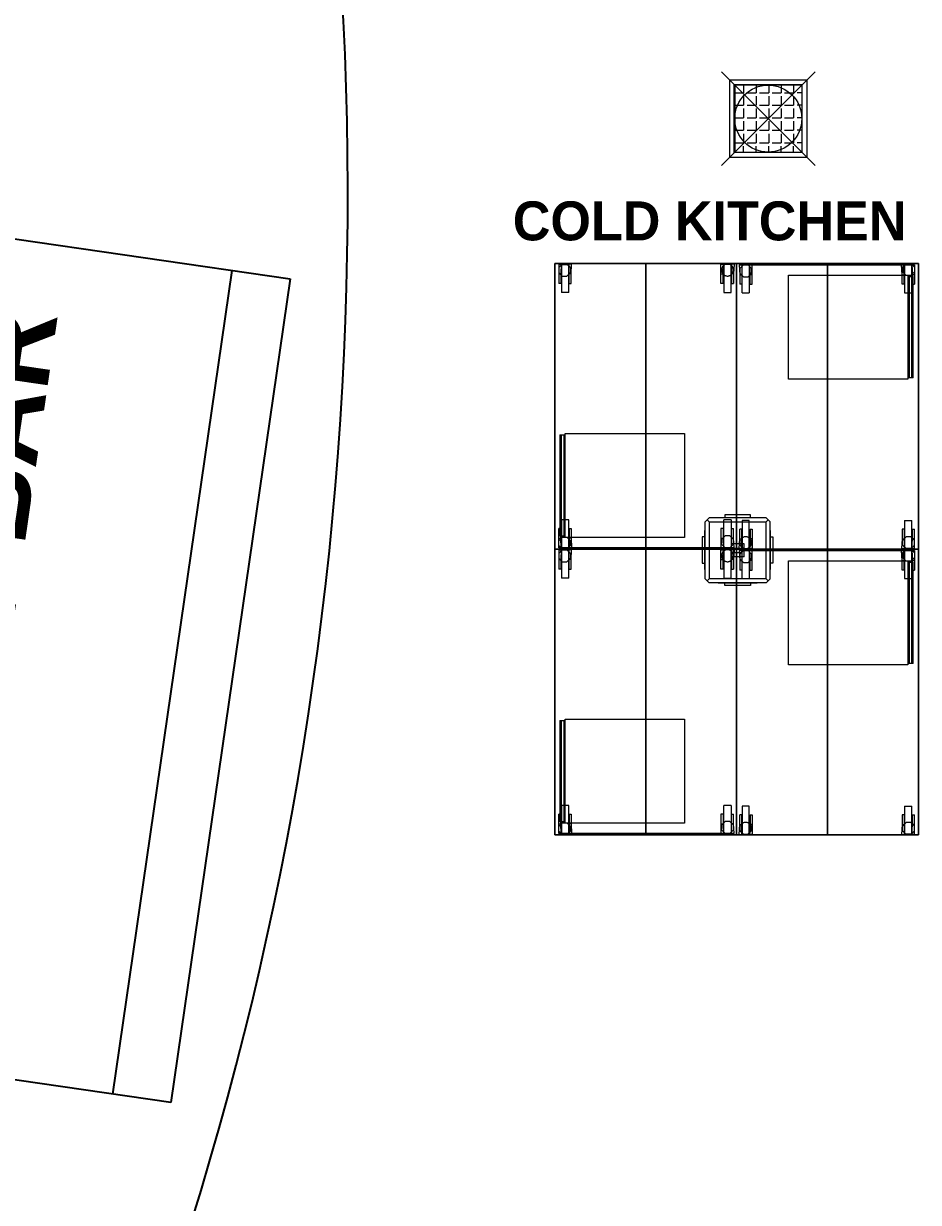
# Model space of a CAD drawing. Header units: inches. Extents: x 484217 to 497210, y -26946 to -21493.
# Drawn here: x 494088.4 to 494188, y -26048.6 to -25917.3 of the extents above; entities that cross this region are included whole.
import ezdxf

# ---------------------------------------------------------------- set-up
doc = ezdxf.new("R2010")
doc.units = ezdxf.units.IN
doc.header["$LTSCALE"] = 20
doc.header["$MEASUREMENT"] = 0
doc.linetypes.add('AUSGEZOGEN', pattern=[0])
doc.layers.add('A-GLASS', color=4, linetype='Continuous')
doc.layers.add('K3-TEXT', color=167, linetype='AUSGEZOGEN')
doc.layers.add('TC-EQUIPMENT', color=251, linetype='Continuous', lineweight=5)
doc.styles.get("Standard").update_dxf_attribs({"font": ''})
doc.styles.get('Standard').set_extended_font_data('MicrogrammaSSi', bold=True)

msp = doc.modelspace()

# ---------------------------------------------------------------- linework, layer by layer
at = {"color": 30, "true_color": 0xf26722}
for p, q in [((494072.72, -25939.16, 3.81), (494118.05, -25945.72, 3.81)), ((494098.32, -26036.5, 3.81), (494111.59, -25944.78, 3.81)), ((494118.05, -25945.72, 3.81), (494104.77, -26037.44, 3.81)), ((494104.77, -26037.44, 3.81), (494059.44, -26030.88, 3.81))]:
    msp.add_line(p, q, dxfattribs=at)
at = {"layer": 'A-GLASS', "color": 4}
msp.add_arc((493738.76, -25936.16, 0.69), 385.7, 297.7822, 76.8168, dxfattribs=at)
at = {"layer": 'TC-EQUIPMENT'}
for p, q in [((494176.49, -25922.68), (494166.08, -25933.09)), ((494176.49, -25933.09), (494166.08, -25922.68)), ((494166.95, -25923.55), (494166.95, -25932.22)), ((494166.95, -25923.55), (494175.62, -25923.55)), ((494175.62, -25932.22), (494175.62, -25923.55)), ((494167.5, -25931.67), (494167.5, -25924.1)), ((494167.5, -25924.1), (494175.07, -25924.1)), ((494167.55, -25924.15), (494167.55, -25931.62)), ((494175.02, -25924.15), (494167.55, -25924.15)), ((494167.55, -25925), (494168.54, -25925)), ((494168.54, -25924.15), (494168.54, -25925)), ((494168.92, -25925), (494169.93, -25925)), ((494169.93, -25924.15), (494169.93, -25925)), ((494170.31, -25925), (494171.33, -25925)), ((494171.33, -25924.15), (494171.33, -25925)), ((494171.71, -25925), (494172.72, -25925)), ((494172.72, -25924.15), (494172.72, -25925)), ((494173.1, -25925), (494174.11, -25925)), ((494174.11, -25924.15), (494174.11, -25925)), ((494175.02, -25925), (494174.49, -25925)), ((494175.02, -25924.15), (494175.02, -25931.62)), ((494175.07, -25931.67), (494175.07, -25924.1)), ((494167.55, -25926.39), (494168.54, -25926.39)), ((494168.54, -25925.38), (494168.54, -25926.39)), ((494168.92, -25926.39), (494169.93, -25926.39)), ((494169.93, -25925.38), (494169.93, -25926.39)), ((494170.31, -25926.39), (494171.33, -25926.39)), ((494171.33, -25925.38), (494171.33, -25926.39)), ((494171.71, -25926.39), (494172.72, -25926.39)), ((494172.72, -25925.38), (494172.72, -25926.39)), ((494173.1, -25926.39), (494174.11, -25926.39)), ((494174.11, -25925.38), (494174.11, -25926.39)), ((494175.02, -25926.39), (494174.49, -25926.39)), ((494167.55, -25927.79), (494168.54, -25927.79)), ((494168.54, -25926.77), (494168.54, -25927.79)), ((494168.92, -25927.79), (494169.93, -25927.79)), ((494169.93, -25926.77), (494169.93, -25927.79)), ((494170.31, -25927.79), (494171.33, -25927.79)), ((494171.33, -25926.77), (494171.33, -25927.79)), ((494171.71, -25927.79), (494172.72, -25927.79)), ((494172.72, -25926.77), (494172.72, -25927.79)), ((494173.1, -25927.79), (494174.11, -25927.79)), ((494174.11, -25926.77), (494174.11, -25927.79)), ((494175.02, -25927.79), (494174.49, -25927.79)), ((494168.54, -25928.17), (494168.54, -25929.18)), ((494169.93, -25928.17), (494169.93, -25929.18)), ((494171.33, -25928.17), (494171.33, -25929.18)), ((494172.72, -25928.17), (494172.72, -25929.18)), ((494174.11, -25928.17), (494174.11, -25929.18)), ((494167.55, -25929.18), (494168.54, -25929.18)), ((494168.54, -25929.56), (494168.54, -25930.57)), ((494168.92, -25929.18), (494169.93, -25929.18)), ((494169.93, -25929.56), (494169.93, -25930.57)), ((494170.31, -25929.18), (494171.33, -25929.18)), ((494171.33, -25929.56), (494171.33, -25930.57)), ((494171.71, -25929.18), (494172.72, -25929.18)), ((494172.72, -25929.56), (494172.72, -25930.57)), ((494173.1, -25929.18), (494174.11, -25929.18)), ((494174.11, -25929.56), (494174.11, -25930.57)), ((494175.02, -25929.18), (494174.49, -25929.18)), ((494175.07, -25931.67), (494167.5, -25931.67)), ((494167.55, -25930.57), (494168.54, -25930.57)), ((494167.55, -25931.62), (494175.02, -25931.62)), ((494168.54, -25931.62), (494168.54, -25930.95)), ((494168.92, -25930.57), (494169.93, -25930.57)), ((494169.93, -25931.62), (494169.93, -25930.95)), ((494170.31, -25930.57), (494171.33, -25930.57)), ((494171.33, -25931.62), (494171.33, -25930.95)), ((494171.71, -25930.57), (494172.72, -25930.57)), ((494172.72, -25931.62), (494172.72, -25930.95)), ((494173.1, -25930.57), (494174.11, -25930.57)), ((494174.11, -25931.62), (494174.11, -25930.95)), ((494175.02, -25930.57), (494174.49, -25930.57)), ((494175.62, -25932.22), (494166.95, -25932.22)), ((494147.51, -25944.02), (494167.76, -25944.02)), ((494147.51, -25975.83), (494147.51, -25944.02)), ((494147.51, -25975.83), (494147.51, -25944.02)), ((494147.51, -25944.02), (494147.51, -25975.83)), ((494167.76, -25944.02), (494147.51, -25944.02)), ((494147.51, -25944.02), (494167.76, -25944.02)), ((494147.95, -25944.08), (494147.95, -25946.25)), ((494147.95, -25944.48), (494148.35, -25944.08)), ((494147.95, -25944.08), (494148.24, -25944.08)), ((494148.24, -25944.08), (494148.18, -25945.18)), ((494148.27, -25944.11), (494148.27, -25947.23)), ((494148.27, -25944.11), (494149.08, -25944.11)), ((494148.87, -25944.08), (494148.35, -25944.08)), ((494148.87, -25944.08), (494149.28, -25944.48)), ((494149.08, -25947.23), (494149.08, -25944.11)), ((494149.1, -25946.25), (494149.1, -25944.08)), ((494149.39, -25944.08), (494149.1, -25944.08)), ((494149.28, -25944.48), (494149.28, -25945)), ((494149.34, -25945.18), (494149.39, -25944.08)), ((494157.64, -25944.02), (494157.64, -25975.83)), ((494157.64, -25975.83), (494157.64, -25944.02)), ((494166.02, -25946.25), (494166.02, -25944.08)), ((494166.02, -25944.08), (494166.31, -25944.08)), ((494166.09, -25944.63), (494166.08, -25944.69)), ((494166.08, -25944.69), (494166.08, -25944.74)), ((494166.08, -25944.74), (494166.08, -25944.8)), ((494166.08, -25944.8), (494166.09, -25944.86)), ((494166.1, -25944.57), (494166.09, -25944.63)), ((494166.09, -25944.86), (494166.1, -25944.92)), ((494166.12, -25944.52), (494166.1, -25944.57)), ((494166.14, -25944.46), (494166.12, -25944.52)), ((494166.17, -25944.41), (494166.14, -25944.46)), ((494166.2, -25944.36), (494166.17, -25944.41)), ((494166.24, -25944.32), (494166.2, -25944.36)), ((494166.27, -25944.27), (494166.24, -25944.32)), ((494166.25, -25945.18), (494166.31, -25944.08)), ((494166.32, -25944.23), (494166.27, -25944.27)), ((494166.36, -25944.2), (494166.32, -25944.23)), ((494166.34, -25944.11), (494166.34, -25947.23)), ((494167.15, -25944.11), (494166.34, -25944.11)), ((494166.41, -25944.17), (494166.36, -25944.2)), ((494166.46, -25944.14), (494166.41, -25944.17)), ((494166.52, -25944.12), (494166.46, -25944.14)), ((494166.57, -25944.1), (494166.52, -25944.12)), ((494166.63, -25944.09), (494166.57, -25944.1)), ((494166.69, -25944.08), (494166.63, -25944.09)), ((494166.74, -25944.08), (494166.69, -25944.08)), ((494166.8, -25944.08), (494166.74, -25944.08)), ((494166.86, -25944.09), (494166.8, -25944.08)), ((494166.92, -25944.1), (494166.86, -25944.09)), ((494166.97, -25944.12), (494166.92, -25944.1)), ((494167.03, -25944.14), (494166.97, -25944.12)), ((494167.08, -25944.17), (494167.03, -25944.14)), ((494167.13, -25944.2), (494167.08, -25944.17)), ((494167.17, -25944.23), (494167.13, -25944.2)), ((494167.15, -25947.23), (494167.15, -25944.11)), ((494167.21, -25944.27), (494167.17, -25944.23)), ((494167.18, -25944.08), (494167.18, -25946.25)), ((494167.47, -25944.08), (494167.18, -25944.08)), ((494167.25, -25944.32), (494167.21, -25944.27)), ((494167.29, -25944.36), (494167.25, -25944.32)), ((494167.32, -25944.41), (494167.29, -25944.36)), ((494167.35, -25944.46), (494167.32, -25944.41)), ((494167.37, -25944.52), (494167.35, -25944.46)), ((494167.39, -25944.57), (494167.37, -25944.52)), ((494167.4, -25944.63), (494167.39, -25944.57)), ((494167.39, -25944.92), (494167.4, -25944.86)), ((494167.41, -25944.69), (494167.4, -25944.63)), ((494167.4, -25944.86), (494167.41, -25944.8)), ((494167.47, -25944.08), (494167.41, -25945.18)), ((494167.41, -25944.74), (494167.41, -25944.69)), ((494167.41, -25944.8), (494167.41, -25944.74)), ((494167.76, -25944.02), (494167.76, -25975.83)), ((494167.76, -25975.83), (494167.76, -25944.02)), ((494167.76, -25944.02), (494167.76, -25975.83)), ((494188, -25944.02), (494167.76, -25944.02)), ((494167.76, -25975.83), (494167.76, -25944.02)), ((494167.76, -25944.02), (494167.76, -25975.83)), ((494167.76, -25975.83), (494167.76, -25944.02)), ((494167.76, -25944.02), (494188, -25944.02)), ((494188, -25944.02), (494167.76, -25944.02)), ((494168.05, -25944.17), (494187.57, -25944.17)), ((494168.05, -25944.17), (494168.1, -25945.26)), ((494168.51, -25944.17), (494168.1, -25944.57)), ((494168.1, -25944.57), (494168.1, -25945.09)), ((494168.34, -25944.17), (494168.34, -25946.33)), ((494168.36, -25947.29), (494168.36, -25944.17)), ((494169.43, -25944.57), (494169.03, -25944.17)), ((494169.17, -25944.17), (494169.17, -25947.29)), ((494169.26, -25945.26), (494169.2, -25944.17)), ((494169.43, -25945.09), (494169.43, -25944.57)), ((494169.49, -25946.33), (494169.49, -25944.17)), ((494177.88, -25975.83), (494177.88, -25944.02)), ((494177.88, -25944.02), (494177.88, -25975.83)), ((494186.18, -25945.26), (494186.12, -25944.17)), ((494186.64, -25944.02), (494186.24, -25944.43)), ((494186.24, -25944.43), (494186.24, -25944.95)), ((494186.41, -25946.33), (494186.41, -25944.17)), ((494186.44, -25944.17), (494186.44, -25947.29)), ((494187.57, -25944.43), (494187.16, -25944.02)), ((494187.25, -25947.29), (494187.25, -25944.17)), ((494187.28, -25944.17), (494187.34, -25945.26)), ((494187.57, -25944.17), (494187.57, -25946.33)), ((494188, -25944.02), (494188, -25975.83)), ((494188, -25944.02), (494188, -25975.83)), ((494188, -25975.83), (494188, -25944.02)), ((494148.35, -25945.41), (494147.95, -25945)), ((494147.95, -25945.18), (494148.18, -25945.18)), ((494148.18, -25945.18), (494148.18, -25946.25)), ((494148.35, -25945.41), (494148.87, -25945.41)), ((494149.28, -25945), (494148.87, -25945.41)), ((494149.34, -25945.18), (494149.1, -25945.18)), ((494149.34, -25946.25), (494149.34, -25945.18)), ((494166.02, -25945.18), (494166.25, -25945.18)), ((494166.1, -25944.92), (494166.12, -25944.97)), ((494166.12, -25944.97), (494166.14, -25945.03)), ((494166.14, -25945.03), (494166.17, -25945.08)), ((494166.17, -25945.08), (494166.2, -25945.13)), ((494166.2, -25945.13), (494166.24, -25945.17)), ((494166.24, -25945.17), (494166.27, -25945.21)), ((494166.25, -25946.25), (494166.25, -25945.18)), ((494166.27, -25945.21), (494166.32, -25945.25)), ((494166.32, -25945.25), (494166.36, -25945.29)), ((494166.36, -25945.29), (494166.41, -25945.32)), ((494166.41, -25945.32), (494166.46, -25945.35)), ((494166.46, -25945.35), (494166.52, -25945.37)), ((494166.52, -25945.37), (494166.57, -25945.39)), ((494166.57, -25945.39), (494166.63, -25945.4)), ((494166.63, -25945.4), (494166.69, -25945.41)), ((494166.69, -25945.41), (494166.74, -25945.41)), ((494166.74, -25945.41), (494166.8, -25945.41)), ((494166.8, -25945.41), (494166.86, -25945.4)), ((494166.86, -25945.4), (494166.92, -25945.39)), ((494166.92, -25945.39), (494166.97, -25945.37)), ((494166.97, -25945.37), (494167.03, -25945.35)), ((494167.03, -25945.35), (494167.08, -25945.32)), ((494167.08, -25945.32), (494167.13, -25945.29)), ((494167.13, -25945.29), (494167.17, -25945.25)), ((494167.17, -25945.25), (494167.21, -25945.21)), ((494167.41, -25945.18), (494167.18, -25945.18)), ((494167.21, -25945.21), (494167.25, -25945.17)), ((494167.25, -25945.17), (494167.29, -25945.13)), ((494167.29, -25945.13), (494167.32, -25945.08)), ((494167.32, -25945.08), (494167.35, -25945.03)), ((494167.35, -25945.03), (494167.37, -25944.97)), ((494167.37, -25944.97), (494167.39, -25944.92)), ((494167.41, -25945.18), (494167.41, -25946.25)), ((494168.1, -25945.09), (494168.51, -25945.5)), ((494168.1, -25945.26), (494168.1, -25946.33)), ((494168.1, -25945.26), (494168.34, -25945.26)), ((494168.51, -25945.5), (494169.03, -25945.5)), ((494169.03, -25945.5), (494169.43, -25945.09)), ((494169.26, -25946.33), (494169.26, -25945.26)), ((494169.49, -25945.26), (494169.26, -25945.26)), ((494173.54, -25945.32), (494186.84, -25945.32)), ((494173.54, -25956.89), (494173.54, -25945.32)), ((494186.18, -25946.33), (494186.18, -25945.26)), ((494186.18, -25945.26), (494186.41, -25945.26)), ((494186.24, -25944.95), (494186.64, -25945.35)), ((494187.16, -25945.35), (494186.64, -25945.35)), ((494186.84, -25945.32), (494186.84, -25956.89)), ((494186.84, -25945.47), (494187.42, -25945.47)), ((494186.99, -25956.75), (494186.99, -25945.47)), ((494187.16, -25945.35), (494187.57, -25944.95)), ((494187.28, -25956.75), (494187.28, -25945.47)), ((494187.34, -25945.26), (494187.34, -25946.33)), ((494187.57, -25945.26), (494187.34, -25945.26)), ((494187.39, -25945.47), (494187.39, -25956.75)), ((494148.18, -25946.25), (494147.95, -25946.25)), ((494149.08, -25947.23), (494148.27, -25947.23)), ((494149.1, -25946.25), (494149.34, -25946.25)), ((494166.25, -25946.25), (494166.02, -25946.25)), ((494166.34, -25947.23), (494167.15, -25947.23)), ((494167.18, -25946.25), (494167.41, -25946.25)), ((494168.34, -25946.33), (494168.1, -25946.33)), ((494168.36, -25947.29), (494169.17, -25947.29)), ((494169.26, -25946.33), (494169.49, -25946.33)), ((494186.41, -25946.33), (494186.18, -25946.33)), ((494186.44, -25947.29), (494187.25, -25947.29)), ((494187.34, -25946.33), (494187.57, -25946.33)), ((494186.84, -25956.89), (494173.54, -25956.89)), ((494187.42, -25956.75), (494186.84, -25956.75)), ((494148.09, -25963.11), (494148.67, -25963.11)), ((494148.12, -25974.39), (494148.12, -25963.11)), ((494148.24, -25963.11), (494148.24, -25974.39)), ((494148.53, -25963.11), (494148.53, -25974.39)), ((494148.67, -25962.96), (494161.97, -25962.96)), ((494148.67, -25974.53), (494148.67, -25962.96)), ((494161.97, -25962.96), (494161.97, -25974.53)), ((494164.47, -25972.55), (494164.69, -25972.33)), ((494171.05, -25972.33), (494164.69, -25972.33)), ((494165.7, -25972.3), (494170.04, -25972.3)), ((494165.7, -25972.3), (494165.7, -25972.33)), ((494169.32, -25972.02), (494166.43, -25972.02)), ((494166.43, -25972.02), (494166.43, -25972.3)), ((494169.32, -25972.3), (494169.32, -25972.02)), ((494170.04, -25972.33), (494170.04, -25972.3)), ((494171.05, -25972.33), (494171.27, -25972.55)), ((494147.95, -25975.69), (494147.95, -25973.52)), ((494148.18, -25973.52), (494147.95, -25973.52)), ((494148.18, -25974.59), (494148.18, -25973.52)), ((494148.27, -25972.56), (494148.27, -25975.69)), ((494149.08, -25972.56), (494148.27, -25972.56)), ((494149.08, -25975.69), (494149.08, -25972.56)), ((494149.1, -25973.52), (494149.1, -25975.69)), ((494149.1, -25973.52), (494149.34, -25973.52)), ((494149.34, -25973.52), (494149.34, -25974.59)), ((494164.23, -25978.09), (494164.23, -25973.75)), ((494164.26, -25973.75), (494164.23, -25973.75)), ((494164.26, -25972.77), (494164.47, -25972.55)), ((494164.26, -25979.13), (494164.26, -25972.77)), ((494164.69, -25972.77), (494164.47, -25972.55)), ((494164.69, -25972.77), (494164.69, -25979.13)), ((494164.69, -25972.77), (494171.05, -25972.77)), ((494166.02, -25973.52), (494166.02, -25975.69)), ((494166.25, -25973.52), (494166.02, -25973.52)), ((494166.25, -25973.52), (494166.25, -25974.59)), ((494166.34, -25975.69), (494166.34, -25972.56)), ((494167.15, -25972.56), (494166.34, -25972.56)), ((494167.15, -25972.56), (494167.15, -25975.69)), ((494167.18, -25975.69), (494167.18, -25973.52)), ((494167.18, -25973.52), (494167.41, -25973.52)), ((494167.41, -25974.59), (494167.41, -25973.52)), ((494168.1, -25974.68), (494168.1, -25973.61)), ((494168.34, -25973.61), (494168.1, -25973.61)), ((494168.34, -25975.77), (494168.34, -25973.61)), ((494168.36, -25972.62), (494168.36, -25975.75)), ((494169.17, -25972.62), (494168.36, -25972.62)), ((494169.17, -25975.75), (494169.17, -25972.62)), ((494169.26, -25973.61), (494169.26, -25974.68)), ((494169.26, -25973.61), (494169.49, -25973.61)), ((494169.49, -25973.61), (494169.49, -25975.77)), ((494171.27, -25972.55), (494171.05, -25972.77)), ((494171.05, -25979.13), (494171.05, -25972.77)), ((494171.27, -25972.55), (494171.49, -25972.77)), ((494171.49, -25979.13), (494171.49, -25972.77)), ((494171.49, -25973.75), (494171.52, -25973.75)), ((494171.52, -25978.09), (494171.52, -25973.75)), ((494186.18, -25973.61), (494186.18, -25974.68)), ((494186.41, -25973.61), (494186.18, -25973.61)), ((494186.41, -25973.61), (494186.41, -25975.77)), ((494186.44, -25972.62), (494186.44, -25975.75)), ((494186.44, -25972.62), (494187.25, -25972.62)), ((494187.25, -25975.75), (494187.25, -25972.62)), ((494187.34, -25974.68), (494187.34, -25973.61)), ((494187.34, -25973.61), (494187.57, -25973.61)), ((494187.57, -25975.77), (494187.57, -25973.61)), ((494148.35, -25974.5), (494147.95, -25974.91)), ((494147.95, -25974.59), (494148.18, -25974.59)), ((494148.67, -25974.39), (494148.09, -25974.39)), ((494148.24, -25975.69), (494148.18, -25974.59)), ((494148.35, -25974.5), (494148.87, -25974.5)), ((494161.97, -25974.53), (494148.67, -25974.53)), ((494149.28, -25974.91), (494148.87, -25974.5)), ((494149.34, -25974.59), (494149.1, -25974.59)), ((494149.28, -25975.43), (494149.28, -25974.91)), ((494149.34, -25974.59), (494149.39, -25975.69)), ((494163.94, -25974.47), (494163.94, -25977.37)), ((494164.23, -25974.47), (494163.94, -25974.47)), ((494166.02, -25974.59), (494166.25, -25974.59)), ((494166.48, -25974.36), (494166.08, -25974.76)), ((494166.08, -25974.76), (494166.08, -25975.28)), ((494166.25, -25974.59), (494166.31, -25975.69)), ((494167, -25974.36), (494166.48, -25974.36)), ((494167.41, -25974.76), (494167, -25974.36)), ((494167.41, -25974.59), (494167.18, -25974.59)), ((494167.47, -25975.69), (494167.41, -25974.59)), ((494167.41, -25975.28), (494167.41, -25974.76)), ((494168.05, -25975.77), (494168.1, -25974.68)), ((494168.1, -25974.68), (494168.34, -25974.68)), ((494168.11, -25975.05), (494168.1, -25975.11)), ((494168.13, -25974.94), (494168.11, -25974.99)), ((494168.11, -25974.99), (494168.11, -25975.05)), ((494168.14, -25974.88), (494168.13, -25974.94)), ((494168.17, -25974.83), (494168.14, -25974.88)), ((494168.19, -25974.78), (494168.17, -25974.83)), ((494168.22, -25974.73), (494168.19, -25974.78)), ((494168.26, -25974.68), (494168.22, -25974.73)), ((494168.3, -25974.64), (494168.26, -25974.68)), ((494168.34, -25974.6), (494168.3, -25974.64)), ((494168.39, -25974.56), (494168.34, -25974.6)), ((494168.44, -25974.53), (494168.39, -25974.56)), ((494168.49, -25974.51), (494168.44, -25974.53)), ((494168.54, -25974.48), (494168.49, -25974.51)), ((494168.6, -25974.47), (494168.54, -25974.48)), ((494168.65, -25974.45), (494168.6, -25974.47)), ((494168.71, -25974.45), (494168.65, -25974.45)), ((494168.77, -25974.44), (494168.71, -25974.45)), ((494168.83, -25974.45), (494168.77, -25974.44)), ((494168.88, -25974.45), (494168.83, -25974.45)), ((494168.94, -25974.47), (494168.88, -25974.45)), ((494169, -25974.48), (494168.94, -25974.47)), ((494169.05, -25974.51), (494169, -25974.48)), ((494169.1, -25974.53), (494169.05, -25974.51)), ((494169.15, -25974.56), (494169.1, -25974.53)), ((494169.2, -25974.6), (494169.15, -25974.56)), ((494169.24, -25974.64), (494169.2, -25974.6)), ((494169.26, -25974.68), (494169.2, -25975.77)), ((494169.28, -25974.68), (494169.24, -25974.64)), ((494169.49, -25974.68), (494169.26, -25974.68)), ((494169.31, -25974.73), (494169.28, -25974.68)), ((494169.35, -25974.78), (494169.31, -25974.73)), ((494169.37, -25974.83), (494169.35, -25974.78)), ((494169.39, -25974.88), (494169.37, -25974.83)), ((494169.41, -25974.94), (494169.39, -25974.88)), ((494169.42, -25974.99), (494169.41, -25974.94)), ((494169.43, -25975.05), (494169.42, -25974.99)), ((494169.43, -25975.11), (494169.43, -25975.05)), ((494171.52, -25974.47), (494171.81, -25974.47)), ((494171.81, -25974.47), (494171.81, -25977.37)), ((494186.18, -25974.68), (494186.12, -25975.77)), ((494186.18, -25974.68), (494186.41, -25974.68)), ((494186.24, -25974.85), (494186.64, -25974.44)), ((494186.24, -25975.37), (494186.24, -25974.85)), ((494187.16, -25974.44), (494186.64, -25974.44)), ((494187.16, -25974.44), (494187.57, -25974.85)), ((494187.28, -25975.77), (494187.34, -25974.68)), ((494187.57, -25974.68), (494187.34, -25974.68)), ((494167.76, -25975.83), (494147.51, -25975.83)), ((494167.76, -25975.83), (494147.51, -25975.83)), ((494147.51, -25975.83), (494167.76, -25975.83)), ((494147.51, -25975.83), (494167.76, -25975.83)), ((494147.51, -26007.64), (494147.51, -25975.83)), ((494147.51, -26007.64), (494147.51, -25975.83)), ((494147.51, -25975.83), (494147.51, -26007.64)), ((494167.76, -25975.83), (494147.51, -25975.83)), ((494147.51, -25975.83), (494167.76, -25975.83)), ((494147.95, -25975.43), (494148.35, -25975.83)), ((494167.47, -25975.69), (494147.95, -25975.69)), ((494147.95, -25975.89), (494147.95, -25978.06)), ((494147.95, -25976.3), (494148.35, -25975.89)), ((494147.95, -25975.89), (494148.24, -25975.89)), ((494148.24, -25975.89), (494148.18, -25976.99)), ((494148.27, -25975.92), (494148.27, -25979.04)), ((494148.27, -25975.92), (494149.08, -25975.92)), ((494148.87, -25975.89), (494148.35, -25975.89)), ((494148.87, -25975.83), (494149.28, -25975.43)), ((494148.87, -25975.89), (494149.28, -25976.3)), ((494149.08, -25979.04), (494149.08, -25975.92)), ((494149.1, -25978.06), (494149.1, -25975.89)), ((494149.39, -25975.89), (494149.1, -25975.89)), ((494149.28, -25976.3), (494149.28, -25976.82)), ((494149.34, -25976.99), (494149.39, -25975.89)), ((494157.64, -25975.83), (494157.64, -26007.64)), ((494157.64, -26007.64), (494157.64, -25975.83)), ((494166.02, -25978.06), (494166.02, -25975.89)), ((494166.02, -25975.89), (494166.31, -25975.89)), ((494166.08, -25975.28), (494166.48, -25975.69)), ((494166.1, -25976.38), (494166.09, -25976.44)), ((494166.12, -25976.33), (494166.1, -25976.38)), ((494166.14, -25976.27), (494166.12, -25976.33)), ((494166.17, -25976.22), (494166.14, -25976.27)), ((494166.2, -25976.17), (494166.17, -25976.22)), ((494166.24, -25976.13), (494166.2, -25976.17)), ((494166.27, -25976.08), (494166.24, -25976.13)), ((494166.25, -25976.99), (494166.31, -25975.89)), ((494166.32, -25976.05), (494166.27, -25976.08)), ((494166.36, -25976.01), (494166.32, -25976.05)), ((494166.34, -25975.92), (494166.34, -25979.04)), ((494167.15, -25975.92), (494166.34, -25975.92)), ((494166.41, -25975.98), (494166.36, -25976.01)), ((494166.46, -25975.95), (494166.41, -25975.98)), ((494166.52, -25975.93), (494166.46, -25975.95)), ((494166.57, -25975.91), (494166.52, -25975.93)), ((494166.63, -25975.9), (494166.57, -25975.91)), ((494166.69, -25975.89), (494166.63, -25975.9)), ((494166.74, -25975.89), (494166.69, -25975.89)), ((494166.8, -25975.89), (494166.74, -25975.89)), ((494166.86, -25975.9), (494166.8, -25975.89)), ((494166.92, -25975.91), (494166.86, -25975.9)), ((494166.97, -25975.93), (494166.92, -25975.91)), ((494167.03, -25975.95), (494166.97, -25975.93)), ((494167, -25975.69), (494167.41, -25975.28)), ((494167.08, -25975.98), (494167.03, -25975.95)), ((494167.13, -25976.01), (494167.08, -25975.98)), ((494167.17, -25976.05), (494167.13, -25976.01)), ((494168.6, -25975.23), (494167.15, -25975.23)), ((494167.15, -25975.23), (494167.15, -25976.67)), ((494167.15, -25979.04), (494167.15, -25975.92)), ((494167.21, -25976.08), (494167.17, -25976.05)), ((494167.18, -25975.89), (494167.18, -25978.06)), ((494167.47, -25975.89), (494167.18, -25975.89)), ((494167.25, -25976.13), (494167.21, -25976.08)), ((494167.29, -25976.17), (494167.25, -25976.13)), ((494167.32, -25976.22), (494167.29, -25976.17)), ((494167.35, -25976.27), (494167.32, -25976.22)), ((494167.37, -25976.33), (494167.35, -25976.27)), ((494167.39, -25976.38), (494167.37, -25976.33)), ((494167.4, -25976.44), (494167.39, -25976.38)), ((494167.47, -25975.89), (494167.41, -25976.99)), ((494168.31, -25975.75), (494167.44, -25975.75)), ((494167.44, -25976.18), (494167.44, -25975.75)), ((494167.44, -25976.18), (494168.31, -25976.18)), ((494167.76, -25975.83), (494167.76, -26007.64)), ((494167.76, -26007.64), (494167.76, -25975.83)), ((494167.76, -25975.83), (494167.76, -26007.64)), ((494188, -25975.83), (494167.76, -25975.83)), ((494167.76, -26007.64), (494167.76, -25975.83)), ((494167.76, -25975.83), (494167.76, -26007.64)), ((494167.76, -26007.64), (494167.76, -25975.83)), ((494167.76, -25975.83), (494188, -25975.83)), ((494188, -25975.83), (494167.76, -25975.83)), ((494188, -25975.83), (494167.76, -25975.83)), ((494167.76, -25975.83), (494188, -25975.83)), ((494188, -25975.83), (494167.76, -25975.83)), ((494168.05, -25975.77), (494168.34, -25975.77)), ((494168.05, -25975.98), (494187.57, -25975.98)), ((494168.05, -25975.98), (494168.1, -25977.08)), ((494168.1, -25975.11), (494168.11, -25975.17)), ((494168.51, -25975.98), (494168.1, -25976.38)), ((494168.1, -25976.38), (494168.1, -25976.9)), ((494168.11, -25975.17), (494168.11, -25975.22)), ((494168.11, -25975.22), (494168.13, -25975.28)), ((494168.13, -25975.28), (494168.14, -25975.34)), ((494168.14, -25975.34), (494168.17, -25975.39)), ((494168.17, -25975.39), (494168.19, -25975.44)), ((494168.19, -25975.44), (494168.22, -25975.49)), ((494168.22, -25975.49), (494168.26, -25975.54)), ((494168.26, -25975.54), (494168.3, -25975.58)), ((494168.3, -25975.58), (494168.34, -25975.62)), ((494168.31, -25975.75), (494168.31, -25976.18)), ((494168.34, -25975.62), (494168.39, -25975.65)), ((494168.34, -25975.98), (494168.34, -25978.15)), ((494168.36, -25975.75), (494169.17, -25975.75)), ((494168.36, -25979.1), (494168.36, -25975.98)), ((494168.39, -25975.65), (494168.44, -25975.69)), ((494168.44, -25975.69), (494168.49, -25975.71)), ((494168.49, -25975.71), (494168.54, -25975.73)), ((494168.54, -25975.73), (494168.6, -25975.75)), ((494168.6, -25976.67), (494168.6, -25975.23)), ((494168.6, -25975.75), (494168.65, -25975.76)), ((494168.65, -25975.76), (494168.71, -25975.77)), ((494168.71, -25975.77), (494168.77, -25975.77)), ((494168.77, -25975.77), (494168.83, -25975.77)), ((494168.83, -25975.77), (494168.88, -25975.76)), ((494168.88, -25975.76), (494168.94, -25975.75)), ((494168.94, -25975.75), (494169, -25975.73)), ((494169, -25975.73), (494169.05, -25975.71)), ((494169.43, -25976.38), (494169.03, -25975.98)), ((494169.05, -25975.71), (494169.1, -25975.69)), ((494169.1, -25975.69), (494169.15, -25975.65)), ((494169.15, -25975.65), (494169.2, -25975.62)), ((494169.17, -25975.98), (494169.17, -25979.1)), ((494169.2, -25975.62), (494169.24, -25975.58)), ((494169.49, -25975.77), (494169.2, -25975.77)), ((494169.26, -25977.08), (494169.2, -25975.98)), ((494169.24, -25975.58), (494169.28, -25975.54)), ((494169.28, -25975.54), (494169.31, -25975.49)), ((494169.31, -25975.49), (494169.35, -25975.44)), ((494169.35, -25975.44), (494169.37, -25975.39)), ((494169.37, -25975.39), (494169.39, -25975.34)), ((494169.39, -25975.34), (494169.41, -25975.28)), ((494169.41, -25975.28), (494169.42, -25975.22)), ((494169.42, -25975.22), (494169.43, -25975.17)), ((494169.43, -25975.17), (494169.43, -25975.11)), ((494169.43, -25976.9), (494169.43, -25976.38)), ((494169.49, -25978.15), (494169.49, -25975.98)), ((494177.88, -26007.64), (494177.88, -25975.83)), ((494177.88, -25975.83), (494177.88, -26007.64)), ((494186.12, -25975.77), (494186.41, -25975.77)), ((494186.18, -25977.08), (494186.12, -25975.98)), ((494186.64, -25975.77), (494186.24, -25975.37)), ((494186.64, -25975.83), (494186.24, -25976.24)), ((494186.24, -25976.24), (494186.24, -25976.76)), ((494186.41, -25978.15), (494186.41, -25975.98)), ((494187.25, -25975.75), (494186.44, -25975.75)), ((494186.44, -25975.98), (494186.44, -25979.1)), ((494186.64, -25975.77), (494187.16, -25975.77)), ((494187.57, -25975.37), (494187.16, -25975.77)), ((494187.57, -25976.24), (494187.16, -25975.83)), ((494187.25, -25979.1), (494187.25, -25975.98)), ((494187.57, -25975.77), (494187.28, -25975.77)), ((494187.28, -25975.98), (494187.34, -25977.08)), ((494187.57, -25975.98), (494187.57, -25978.15)), ((494188, -25975.83), (494188, -26007.64)), ((494188, -25975.83), (494188, -26007.64)), ((494188, -26007.64), (494188, -25975.83)), ((494148.35, -25977.22), (494147.95, -25976.82)), ((494147.95, -25976.99), (494148.18, -25976.99)), ((494148.18, -25976.99), (494148.18, -25978.06)), ((494148.35, -25977.22), (494148.87, -25977.22)), ((494149.28, -25976.82), (494148.87, -25977.22)), ((494149.34, -25976.99), (494149.1, -25976.99)), ((494149.34, -25978.06), (494149.34, -25976.99)), ((494163.94, -25977.37), (494164.23, -25977.37)), ((494166.02, -25976.99), (494166.25, -25976.99)), ((494166.09, -25976.44), (494166.08, -25976.5)), ((494166.08, -25976.5), (494166.08, -25976.56)), ((494166.08, -25976.56), (494166.08, -25976.61)), ((494166.08, -25976.61), (494166.09, -25976.67)), ((494166.09, -25976.67), (494166.1, -25976.73)), ((494166.1, -25976.73), (494166.12, -25976.78)), ((494166.12, -25976.78), (494166.14, -25976.84)), ((494166.14, -25976.84), (494166.17, -25976.89)), ((494166.17, -25976.89), (494166.2, -25976.94)), ((494166.2, -25976.94), (494166.24, -25976.98)), ((494166.24, -25976.98), (494166.27, -25977.03)), ((494166.25, -25978.06), (494166.25, -25976.99)), ((494166.27, -25977.03), (494166.32, -25977.06)), ((494166.32, -25977.06), (494166.36, -25977.1)), ((494166.36, -25977.1), (494166.41, -25977.13)), ((494166.41, -25977.13), (494166.46, -25977.16)), ((494166.46, -25977.16), (494166.52, -25977.18)), ((494166.52, -25977.18), (494166.57, -25977.2)), ((494166.57, -25977.2), (494166.63, -25977.21)), ((494166.63, -25977.21), (494166.69, -25977.22)), ((494166.69, -25977.22), (494166.74, -25977.22)), ((494166.74, -25977.22), (494166.8, -25977.22)), ((494166.8, -25977.22), (494166.86, -25977.21)), ((494166.86, -25977.21), (494166.92, -25977.2)), ((494166.92, -25977.2), (494166.97, -25977.18)), ((494166.97, -25977.18), (494167.03, -25977.16)), ((494167.03, -25977.16), (494167.08, -25977.13)), ((494167.08, -25977.13), (494167.13, -25977.1)), ((494167.13, -25977.1), (494167.17, -25977.06)), ((494168.6, -25976.67), (494167.15, -25976.67)), ((494167.17, -25977.06), (494167.21, -25977.03)), ((494167.41, -25976.99), (494167.18, -25976.99)), ((494167.21, -25977.03), (494167.25, -25976.98)), ((494167.25, -25976.98), (494167.29, -25976.94)), ((494167.29, -25976.94), (494167.32, -25976.89)), ((494167.32, -25976.89), (494167.35, -25976.84)), ((494167.35, -25976.84), (494167.37, -25976.78)), ((494167.37, -25976.78), (494167.39, -25976.73)), ((494167.39, -25976.73), (494167.4, -25976.67)), ((494167.41, -25976.5), (494167.4, -25976.44)), ((494167.4, -25976.67), (494167.41, -25976.61)), ((494167.41, -25976.56), (494167.41, -25976.5)), ((494167.41, -25976.61), (494167.41, -25976.56)), ((494167.41, -25976.99), (494167.41, -25978.06)), ((494168.1, -25976.9), (494168.51, -25977.31)), ((494168.1, -25977.08), (494168.1, -25978.15)), ((494168.1, -25977.08), (494168.34, -25977.08)), ((494168.51, -25977.31), (494169.03, -25977.31)), ((494169.03, -25977.31), (494169.43, -25976.9)), ((494169.26, -25978.15), (494169.26, -25977.08)), ((494169.49, -25977.08), (494169.26, -25977.08)), ((494171.81, -25977.37), (494171.52, -25977.37)), ((494173.54, -25977.13), (494186.84, -25977.13)), ((494173.54, -25988.7), (494173.54, -25977.13)), ((494186.18, -25978.15), (494186.18, -25977.08)), ((494186.18, -25977.08), (494186.41, -25977.08)), ((494186.24, -25976.76), (494186.64, -25977.16)), ((494187.16, -25977.16), (494186.64, -25977.16)), ((494186.84, -25977.13), (494186.84, -25988.7)), ((494186.84, -25977.28), (494187.42, -25977.28)), ((494186.99, -25988.56), (494186.99, -25977.28)), ((494187.16, -25977.16), (494187.57, -25976.76)), ((494187.28, -25988.56), (494187.28, -25977.28)), ((494187.34, -25977.08), (494187.34, -25978.15)), ((494187.57, -25977.08), (494187.34, -25977.08)), ((494187.39, -25977.28), (494187.39, -25988.56)), ((494148.18, -25978.06), (494147.95, -25978.06)), ((494149.1, -25978.06), (494149.34, -25978.06)), ((494164.23, -25978.09), (494164.26, -25978.09)), ((494166.25, -25978.06), (494166.02, -25978.06)), ((494167.18, -25978.06), (494167.41, -25978.06)), ((494168.34, -25978.15), (494168.1, -25978.15)), ((494169.26, -25978.15), (494169.49, -25978.15)), ((494171.52, -25978.09), (494171.49, -25978.09)), ((494186.41, -25978.15), (494186.18, -25978.15)), ((494187.34, -25978.15), (494187.57, -25978.15)), ((494149.08, -25979.04), (494148.27, -25979.04)), ((494164.47, -25979.35), (494164.26, -25979.13)), ((494164.69, -25979.13), (494164.47, -25979.35)), ((494164.69, -25979.56), (494164.47, -25979.35)), ((494171.05, -25979.13), (494164.69, -25979.13)), ((494171.05, -25979.56), (494164.69, -25979.56)), ((494165.7, -25979.59), (494165.7, -25979.56)), ((494165.7, -25979.59), (494170.04, -25979.59)), ((494166.34, -25979.04), (494167.15, -25979.04)), ((494166.43, -25979.88), (494166.43, -25979.59)), ((494169.32, -25979.88), (494166.43, -25979.88)), ((494168.36, -25979.1), (494169.17, -25979.1)), ((494169.32, -25979.59), (494169.32, -25979.88)), ((494170.04, -25979.56), (494170.04, -25979.59)), ((494171.05, -25979.13), (494171.27, -25979.35)), ((494171.27, -25979.35), (494171.05, -25979.56)), ((494171.49, -25979.13), (494171.27, -25979.35)), ((494186.44, -25979.1), (494187.25, -25979.1)), ((494186.84, -25988.7), (494173.54, -25988.7)), ((494187.42, -25988.56), (494186.84, -25988.56)), ((494148.09, -25994.92), (494148.67, -25994.92)), ((494148.12, -26006.2), (494148.12, -25994.92)), ((494148.24, -25994.92), (494148.24, -26006.2)), ((494148.53, -25994.92), (494148.53, -26006.2)), ((494148.67, -25994.77), (494161.97, -25994.77)), ((494148.67, -26006.34), (494148.67, -25994.77)), ((494161.97, -25994.77), (494161.97, -26006.34)), ((494148.27, -26004.38), (494148.27, -26007.5)), ((494149.08, -26004.38), (494148.27, -26004.38)), ((494149.08, -26007.5), (494149.08, -26004.38)), ((494166.34, -26007.5), (494166.34, -26004.38)), ((494167.15, -26004.38), (494166.34, -26004.38)), ((494167.15, -26004.38), (494167.15, -26007.5)), ((494168.36, -26004.43), (494168.36, -26007.56)), ((494169.17, -26004.43), (494168.36, -26004.43)), ((494169.17, -26007.56), (494169.17, -26004.43)), ((494186.44, -26004.43), (494186.44, -26007.56)), ((494186.44, -26004.43), (494187.25, -26004.43)), ((494187.25, -26007.56), (494187.25, -26004.43)), ((494147.95, -26007.5), (494147.95, -26005.33)), ((494148.18, -26005.33), (494147.95, -26005.33)), ((494148.35, -26006.31), (494147.95, -26006.72)), ((494147.95, -26006.4), (494148.18, -26006.4)), ((494148.67, -26006.2), (494148.09, -26006.2)), ((494148.18, -26006.4), (494148.18, -26005.33)), ((494148.24, -26007.5), (494148.18, -26006.4)), ((494148.35, -26006.31), (494148.87, -26006.31)), ((494161.97, -26006.34), (494148.67, -26006.34)), ((494149.28, -26006.72), (494148.87, -26006.31)), ((494149.1, -26005.33), (494149.1, -26007.5)), ((494149.1, -26005.33), (494149.34, -26005.33)), ((494149.34, -26006.4), (494149.1, -26006.4)), ((494149.34, -26005.33), (494149.34, -26006.4)), ((494149.34, -26006.4), (494149.39, -26007.5)), ((494166.02, -26005.33), (494166.02, -26007.5)), ((494166.25, -26005.33), (494166.02, -26005.33)), ((494166.02, -26006.4), (494166.25, -26006.4)), ((494166.48, -26006.17), (494166.08, -26006.57)), ((494166.08, -26006.57), (494166.08, -26007.09)), ((494166.25, -26005.33), (494166.25, -26006.4)), ((494166.25, -26006.4), (494166.31, -26007.5)), ((494167, -26006.17), (494166.48, -26006.17)), ((494167.41, -26006.57), (494167, -26006.17)), ((494167.18, -26007.5), (494167.18, -26005.33)), ((494167.18, -26005.33), (494167.41, -26005.33)), ((494167.41, -26006.4), (494167.18, -26006.4)), ((494167.41, -26006.4), (494167.41, -26005.33)), ((494167.47, -26007.5), (494167.41, -26006.4)), ((494167.41, -26007.09), (494167.41, -26006.57)), ((494168.05, -26007.59), (494168.1, -26006.49)), ((494168.1, -26006.49), (494168.1, -26005.42)), ((494168.34, -26005.42), (494168.1, -26005.42)), ((494168.1, -26006.49), (494168.34, -26006.49)), ((494168.22, -26006.54), (494168.19, -26006.59)), ((494168.26, -26006.49), (494168.22, -26006.54)), ((494168.3, -26006.45), (494168.26, -26006.49)), ((494168.34, -26006.41), (494168.3, -26006.45)), ((494168.34, -26007.59), (494168.34, -26005.42)), ((494168.39, -26006.38), (494168.34, -26006.41)), ((494168.44, -26006.34), (494168.39, -26006.38)), ((494168.49, -26006.32), (494168.44, -26006.34)), ((494168.54, -26006.3), (494168.49, -26006.32)), ((494168.6, -26006.28), (494168.54, -26006.3)), ((494168.65, -26006.27), (494168.6, -26006.28)), ((494168.71, -26006.26), (494168.65, -26006.27)), ((494168.77, -26006.26), (494168.71, -26006.26)), ((494168.83, -26006.26), (494168.77, -26006.26)), ((494168.88, -26006.27), (494168.83, -26006.26)), ((494168.94, -26006.28), (494168.88, -26006.27)), ((494169, -26006.3), (494168.94, -26006.28)), ((494169.05, -26006.32), (494169, -26006.3)), ((494169.1, -26006.34), (494169.05, -26006.32)), ((494169.15, -26006.38), (494169.1, -26006.34)), ((494169.2, -26006.41), (494169.15, -26006.38)), ((494169.24, -26006.45), (494169.2, -26006.41)), ((494169.26, -26006.49), (494169.2, -26007.59)), ((494169.28, -26006.49), (494169.24, -26006.45)), ((494169.26, -26005.42), (494169.26, -26006.49)), ((494169.26, -26005.42), (494169.49, -26005.42)), ((494169.49, -26006.49), (494169.26, -26006.49)), ((494169.31, -26006.54), (494169.28, -26006.49)), ((494169.35, -26006.59), (494169.31, -26006.54)), ((494169.49, -26005.42), (494169.49, -26007.59)), ((494186.18, -26006.49), (494186.12, -26007.59)), ((494186.18, -26005.42), (494186.18, -26006.49)), ((494186.41, -26005.42), (494186.18, -26005.42)), ((494186.18, -26006.49), (494186.41, -26006.49)), ((494186.24, -26006.66), (494186.64, -26006.26)), ((494186.41, -26005.42), (494186.41, -26007.59)), ((494187.16, -26006.26), (494186.64, -26006.26)), ((494187.16, -26006.26), (494187.57, -26006.66)), ((494187.28, -26007.59), (494187.34, -26006.49)), ((494187.34, -26006.49), (494187.34, -26005.42)), ((494187.34, -26005.42), (494187.57, -26005.42)), ((494187.57, -26006.49), (494187.34, -26006.49)), ((494187.57, -26007.59), (494187.57, -26005.42)), ((494147.51, -26007.64), (494167.76, -26007.64)), ((494167.76, -26007.64), (494147.51, -26007.64)), ((494147.51, -26007.64), (494167.76, -26007.64)), ((494147.95, -26007.24), (494148.35, -26007.64)), ((494167.47, -26007.5), (494147.95, -26007.5)), ((494148.87, -26007.64), (494149.28, -26007.24)), ((494149.28, -26007.24), (494149.28, -26006.72)), ((494166.08, -26007.09), (494166.48, -26007.5)), ((494167, -26007.5), (494167.41, -26007.09)), ((494188, -26007.64), (494167.76, -26007.64)), ((494167.76, -26007.64), (494188, -26007.64)), ((494188, -26007.64), (494167.76, -26007.64)), ((494168.05, -26007.59), (494168.34, -26007.59)), ((494168.11, -26006.86), (494168.1, -26006.92)), ((494168.1, -26006.92), (494168.11, -26006.98)), ((494168.13, -26006.75), (494168.11, -26006.81)), ((494168.11, -26006.81), (494168.11, -26006.86)), ((494168.11, -26006.98), (494168.11, -26007.04)), ((494168.11, -26007.04), (494168.13, -26007.09)), ((494168.14, -26006.69), (494168.13, -26006.75)), ((494168.13, -26007.09), (494168.14, -26007.15)), ((494168.17, -26006.64), (494168.14, -26006.69)), ((494168.14, -26007.15), (494168.17, -26007.2)), ((494168.19, -26006.59), (494168.17, -26006.64)), ((494168.17, -26007.2), (494168.19, -26007.25)), ((494168.19, -26007.25), (494168.22, -26007.3)), ((494168.22, -26007.3), (494168.26, -26007.35)), ((494168.26, -26007.35), (494168.3, -26007.39)), ((494168.3, -26007.39), (494168.34, -26007.43)), ((494168.34, -26007.43), (494168.39, -26007.46)), ((494168.36, -26007.56), (494169.17, -26007.56)), ((494168.39, -26007.46), (494168.44, -26007.5)), ((494168.44, -26007.5), (494168.49, -26007.52)), ((494168.49, -26007.52), (494168.54, -26007.55)), ((494168.54, -26007.55), (494168.6, -26007.56)), ((494168.6, -26007.56), (494168.65, -26007.58)), ((494168.65, -26007.58), (494168.71, -26007.58)), ((494168.71, -26007.58), (494168.77, -26007.59)), ((494168.77, -26007.59), (494168.83, -26007.58)), ((494168.83, -26007.58), (494168.88, -26007.58)), ((494168.88, -26007.58), (494168.94, -26007.56)), ((494168.94, -26007.56), (494169, -26007.55)), ((494169, -26007.55), (494169.05, -26007.52)), ((494169.05, -26007.52), (494169.1, -26007.5)), ((494169.1, -26007.5), (494169.15, -26007.46)), ((494169.15, -26007.46), (494169.2, -26007.43)), ((494169.2, -26007.43), (494169.24, -26007.39)), ((494169.49, -26007.59), (494169.2, -26007.59)), ((494169.24, -26007.39), (494169.28, -26007.35)), ((494169.28, -26007.35), (494169.31, -26007.3)), ((494169.31, -26007.3), (494169.35, -26007.25)), ((494169.37, -26006.64), (494169.35, -26006.59)), ((494169.35, -26007.25), (494169.37, -26007.2)), ((494169.39, -26006.69), (494169.37, -26006.64)), ((494169.37, -26007.2), (494169.39, -26007.15)), ((494169.41, -26006.75), (494169.39, -26006.69)), ((494169.39, -26007.15), (494169.41, -26007.09)), ((494169.42, -26006.81), (494169.41, -26006.75)), ((494169.41, -26007.09), (494169.42, -26007.04)), ((494169.43, -26006.86), (494169.42, -26006.81)), ((494169.42, -26007.04), (494169.43, -26006.98)), ((494169.43, -26006.92), (494169.43, -26006.86)), ((494169.43, -26006.98), (494169.43, -26006.92)), ((494186.12, -26007.59), (494186.41, -26007.59)), ((494186.24, -26007.18), (494186.24, -26006.66)), ((494186.64, -26007.59), (494186.24, -26007.18)), ((494187.25, -26007.56), (494186.44, -26007.56)), ((494186.64, -26007.59), (494187.16, -26007.59)), ((494187.57, -26007.18), (494187.16, -26007.59)), ((494187.57, -26007.59), (494187.28, -26007.59))]:
    msp.add_line(p, q, dxfattribs=at)
msp.add_circle((494171.28, -25927.88), 3.73, dxfattribs=at)

# ---------------------------------------------------------------- texts
at = {"insert": (494072.94, -26019.95), "char_height": 9, "attachment_point": 1, "rotation": 81.7653}
msp.add_mtext_dynamic_manual_height_columns('{\\fBahnschrift Light|b1|i0|c0|p34;GRAVY BAR}', width=341.25, gutter_width=1.5, heights=[0], dxfattribs=at)
at = {"layer": 'K3-TEXT'}
msp.add_text('COLD KITCHEN', height=4.3379, dxfattribs=at).set_placement((494142.84, -25941.44))

doc.saveas('drawing.dxf')
